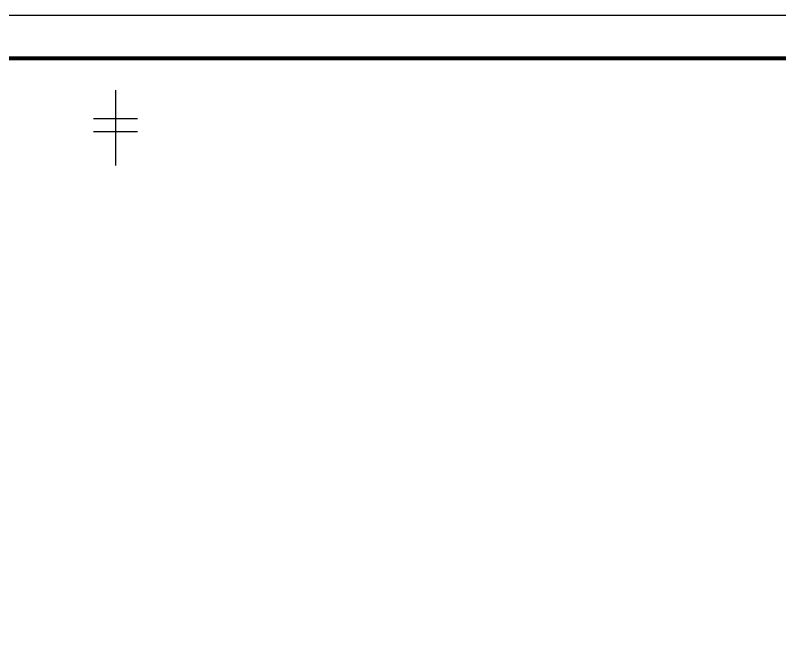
# Model space of a CAD drawing. Extents: x 27938 to 725830, y -209821 to 1628073.
# Drawn here: x 297192 to 314924, y 455895 to 470232 of the extents above; entities that cross this region are included whole.
import ezdxf

# ---------------------------------------------------------------- set-up
doc = ezdxf.new("R2010")
doc.units = 0
doc.header["$LTSCALE"] = 1000
doc.header["$MEASUREMENT"] = 0
doc.layers.add('yichutu', color=7, linetype='Continuous', true_color=0xffffff, plot=False)
doc.layers.add('图框', color=140, linetype='Continuous')

# ---------------------------------------------------------------- blocks, each defined once
blk = doc.blocks.new('TK')
at = {"layer": '图框'}
blk.add_lwpolyline([(465375, 548714), (549475, 548714), (549475, 489314), (465375, 489314)], close=True, dxfattribs=at)
blk.add_lwpolyline([(465375, 548714), (549475, 548714), (549475, 489314), (465375, 489314)], close=True, dxfattribs=at)
at = {"layer": '图框', "const_width": 100}
blk.add_lwpolyline([(548475, 490314), (548475, 547714), (467875, 547714), (467875, 490314)], close=True, dxfattribs=at)
blk = doc.blocks.new('yct-841-594-84100-59399.9999999999-100-1000.0')
at = {"layer": 'yichutu', "color": 7, "true_color": 0xffffff}
blk.add_lwpolyline([(0, 0), (0, 59400), (84100, 59400), (84100, 0)], close=True, dxfattribs=at)

msp = doc.modelspace()

# ---------------------------------------------------------------- linework, layer by layer
for p, q in [((299516.6, 468493.2), (299516.6, 466742.2)), ((299516.6, 468493.2), (299516.6, 466742.2)), ((299009.2, 467836.6), (300024, 467836.6)), ((299009.2, 467836.6), (300024, 467836.6)), ((299009.2, 467533.3), (300024, 467533.3)), ((299009.2, 467533.3), (300024, 467533.3))]:
    msp.add_line(p, q)

# ---------------------------------------------------------------- block references
msp.add_blockref('TK', (-205160.9, -78481.8))
at = {"layer": 'yichutu'}
msp.add_blockref('yct-841-594-84100-59399.9999999999-100-1000.0', (260214.1, 410831.9), dxfattribs=at)

doc.saveas('drawing.dxf')
